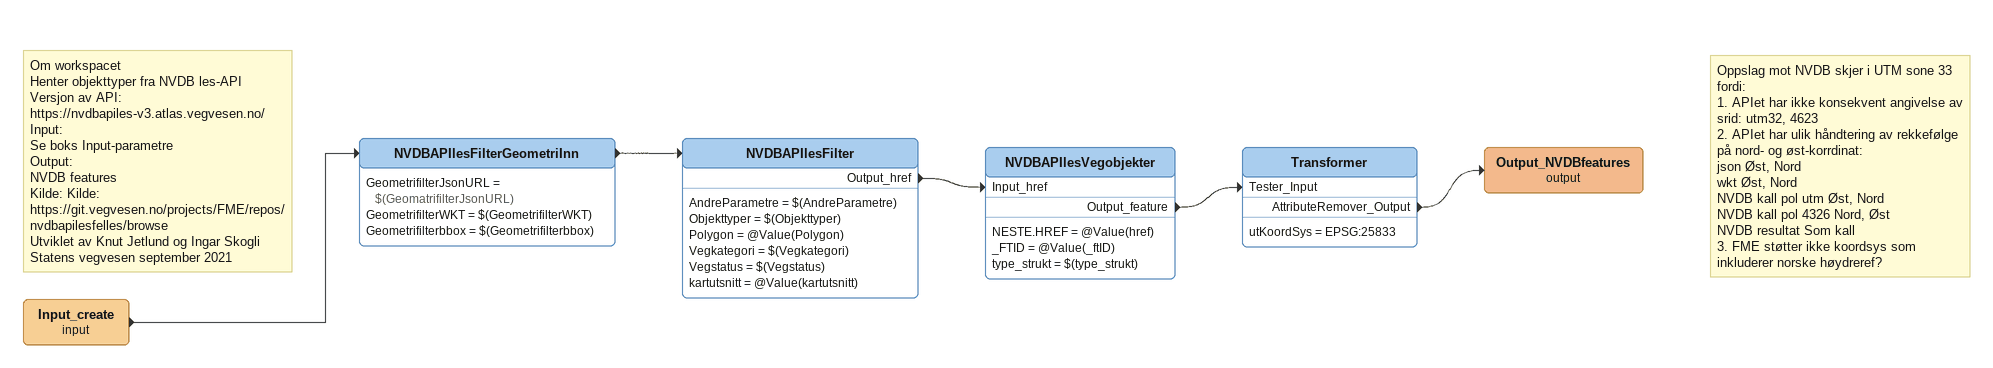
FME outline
Note: Om workspacet / Henter objekttyper fra NVDB les-API / Versjon av API: https://nvdbapiles-v3.atlas.vegvesen.no/ / Input: / Se boks Input-parametre / Output: / NVDB features / Kilde: Kilde: https://git.vegvesen.no/projects/FME/repos/nvdbapilesfelles/browse / Utviklet av Knut Jetlund og Ingar Skogli / Statens vegvesen september 2021
Input_create (input)
    -> NVDBAPIlesFilterGeometriInn
NVDBAPIlesFilterGeometriInn
    GeometrifilterJsonURL = $(GeomatrifilterJsonURL)
    GeometrifilterWKT = $(GeometrifilterWKT)
    Geometrifilterbbox = $(Geometrifilterbbox)
    -> NVDBAPIlesFilter
NVDBAPIlesFilter
    AndreParametre = $(AndreParametre)
    Objekttyper = $(Objekttyper)
    Polygon = @Value(Polygon)
    Vegkategori = $(Vegkategori)
    Vegstatus = $(Vegstatus)
    kartutsnitt = @Value(kartutsnitt)
    Output_href -> NVDBAPIlesVegobjekter [Input_href]
NVDBAPIlesVegobjekter
    NESTE.HREF = @Value(href)
    _FTID = @Value(_ftID)
    type_strukt = $(type_strukt)
    Output_feature -> Transformer [Tester_Input]
Transformer
    utKoordSys = EPSG:25833
    AttributeRemover_Output -> Output_NVDBfeatures (output)
Note: Oppslag mot NVDB skjer i UTM sone 33 fordi: / 1. APIet har ikke konsekvent angivelse av srid: utm32, 4623 / 2. APIet har ulik håndtering av rekkefølge på nord- og øst-korrdinat: / json Øst, Nord / wkt Øst, Nord / NVDB kall pol utm Øst, Nord / NVDB kall pol 4326 Nord, Øst / NVDB resultat Som kall / 3. FME støtter ikke koordsys som inkluderer norske høydreref?
Output_NVDBfeatures (output)
